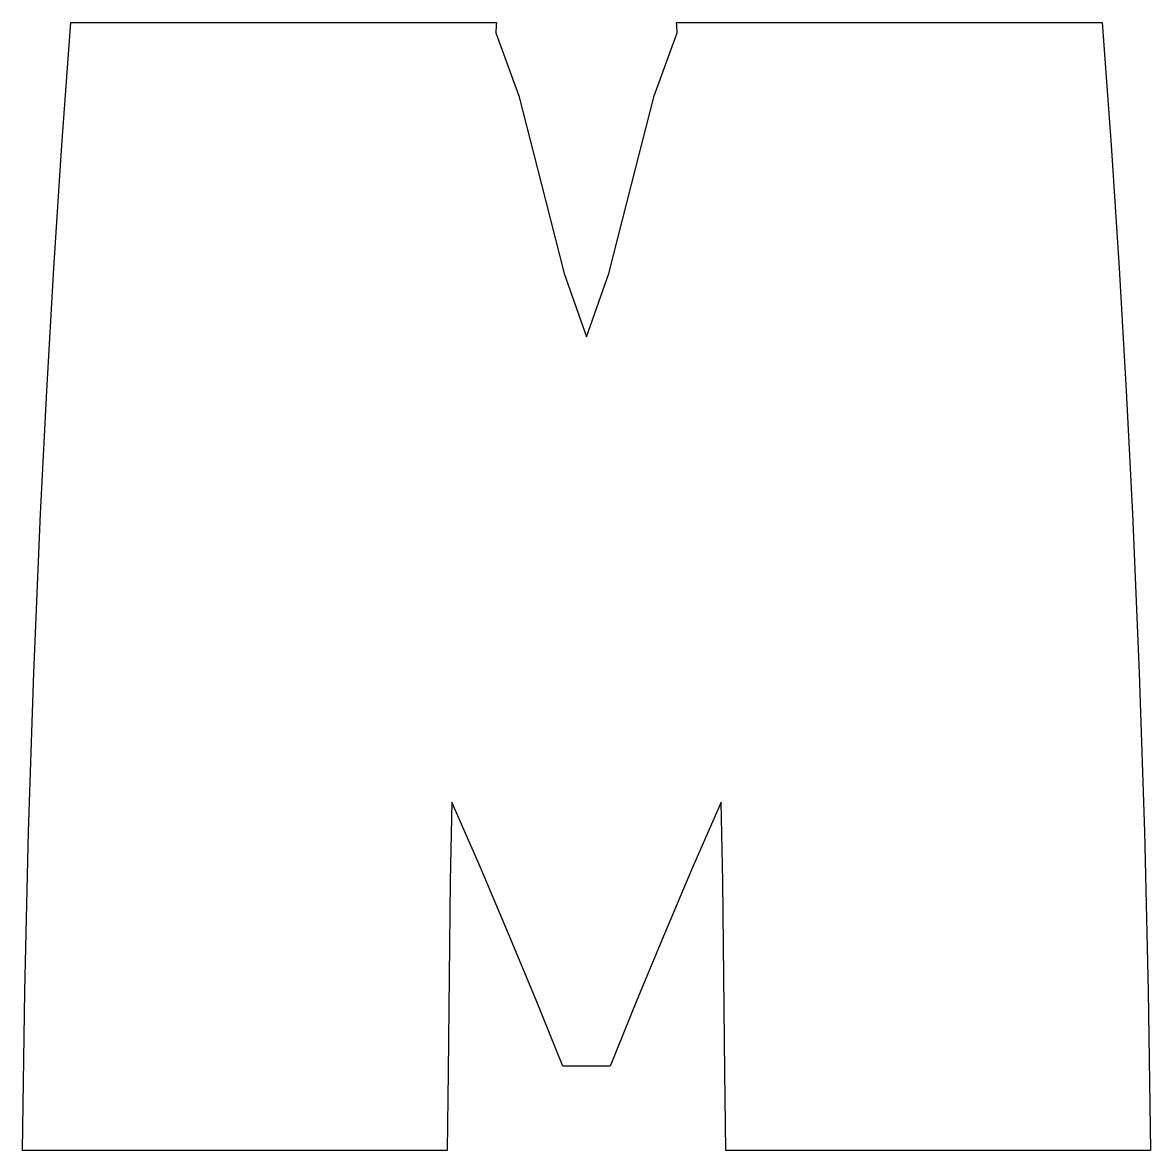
# Model space of a CAD drawing. Extents: x 0 to 40, y 0 to 40.
import ezdxf

# ---------------------------------------------------------------- set-up
doc = ezdxf.new("R2010")
doc.units = 0
doc.layers.add('Livello_1', color=7, linetype='CONTINUOUS')

msp = doc.modelspace()

# ---------------------------------------------------------------- linework, layer by layer
at = {"layer": 'Livello_1', "color": 7}
msp.add_lwpolyline([(38.290717, 40.000061), (38.60388, 35.648621), (38.886965, 31.295159), (39.139128, 26.939824), (39.359524, 22.582759), (39.597686, 16.939576), (39.783588, 11.294336), (39.917587, 5.647634), (40.000036, 0), (36.234683, 0), (32.469334, 0), (28.703981, 0), (24.938629, 0), (24.910999, 2.793182), (24.87546, 6.174232), (24.831128, 9.555141), (24.777123, 12.347871), (23.762234, 10.034976), (22.766741, 7.687028), (21.790589, 5.330867), (20.833728, 2.993418), (20.625369, 2.993418), (20.41701, 2.993418), (20.208651, 2.993418), (20.000292, 2.993418), (19.791795, 2.993418), (19.583298, 2.993418), (19.3748, 2.993418), (19.166303, 2.993418), (18.209442, 5.330867), (17.233291, 7.687028), (16.237797, 10.034976), (15.222908, 12.347871), (15.168903, 9.555141), (15.124571, 6.174232), (15.089032, 2.793182), (15.061402, 0), (11.296051, 0), (7.530699, 0), (3.765348, 0), (-0.000004, 0), (0.082447, 5.647634), (0.216445, 11.294336), (0.402348, 16.939576), (0.64051, 22.582759), (0.860906, 26.939824), (1.11307, 31.295159), (1.396155, 35.648621), (1.709316, 40.000061), (5.483762, 40.000061), (9.258209, 40.000061), (13.032655, 40.000061), (16.807101, 40.000061), (16.80048, 39.908683), (16.793797, 39.817311), (16.787015, 39.72595), (16.780092, 39.634603), (17.597456, 37.401195), (18.406206, 34.254432), (19.20695, 31.103361), (20.000293, 28.857039), (20.793634, 31.103361), (21.594377, 34.254432), (22.403127, 37.401195), (23.220491, 39.634603), (23.213483, 39.72595), (23.206512, 39.817311), (23.199638, 39.908683), (23.192915, 40.000061), (26.967365, 40.000061), (30.741815, 40.000061), (34.516266, 40.000061), (38.290717, 40.000061)], close=True, dxfattribs=at)

doc.saveas('drawing.dxf')
